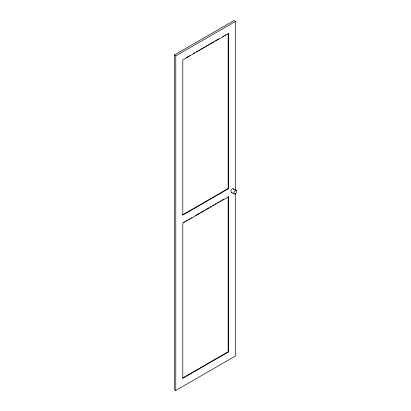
<?xml version="1.0" encoding="UTF-8"?>
<svg xmlns="http://www.w3.org/2000/svg" width="411" height="411" viewBox="0 0 411 411"><rect width="100%" height="100%" fill="white"/><g stroke="black" fill="none" stroke-linecap="round" stroke-linejoin="round"><path stroke-width="0.62" d="M235.488 193.509L235.488 355.977L175.78 390.45L174.29 389.587L174.29 55.023L233.993 20.55L235.488 21.413L235.488 190.298M174.29 55.023L175.78 55.886L235.488 21.413M186.358 57.545L189.656 55.639M193.509 53.415L194.609 52.778M196.258 51.827L197.357 51.19M198.456 50.553L199.561 49.921M200.66 49.284L202.31 48.334M203.409 47.697L204.508 47.059M205.608 46.428L207.262 45.472M208.362 44.84L209.461 44.203M210.56 43.566L213.864 41.66M215.513 40.71L218.811 38.804M222.664 36.579L223.764 35.947M224.863 35.31L225.963 34.673M182.505 214.891L228.167 188.526L228.465 188.7L228.465 33.579L182.803 59.939L182.803 215.061L228.465 188.7M183.604 222.356L184.703 221.719M185.808 221.082L186.907 220.45M188.557 219.495L189.656 218.863M190.755 218.226L191.855 217.589M195.708 215.369L199.561 213.145M200.66 212.508L203.959 210.602M205.608 209.651L208.911 207.745M210.011 207.108L211.11 206.476M212.764 205.521L213.864 204.884M214.963 204.252L216.063 203.615M217.712 202.664L218.811 202.027M219.916 201.39L221.015 200.758M222.115 200.121L223.764 199.171M228.465 196.802L182.803 223.163L182.803 378.284L228.465 351.924L228.465 196.802L228.167 196.628L228.167 351.749L182.505 378.115M233.33 188.803L236.315 190.524A2.009 1.161 -60 0 1 235.631 193.653A2.009 1.161 -60 0 1 233.926 192.584A2.009 1.161 -60 0 1 236.315 190.524M231.28 192.261L234.265 193.987M228.167 351.749L228.465 351.924M228.167 33.404L228.167 188.526M175.78 55.886L175.78 390.45M231.907 192.338A2.009 1.161 -60 0 1 231.321 189.913A2.009 1.161 -60 0 1 233.684 189.343"/></g></svg>
